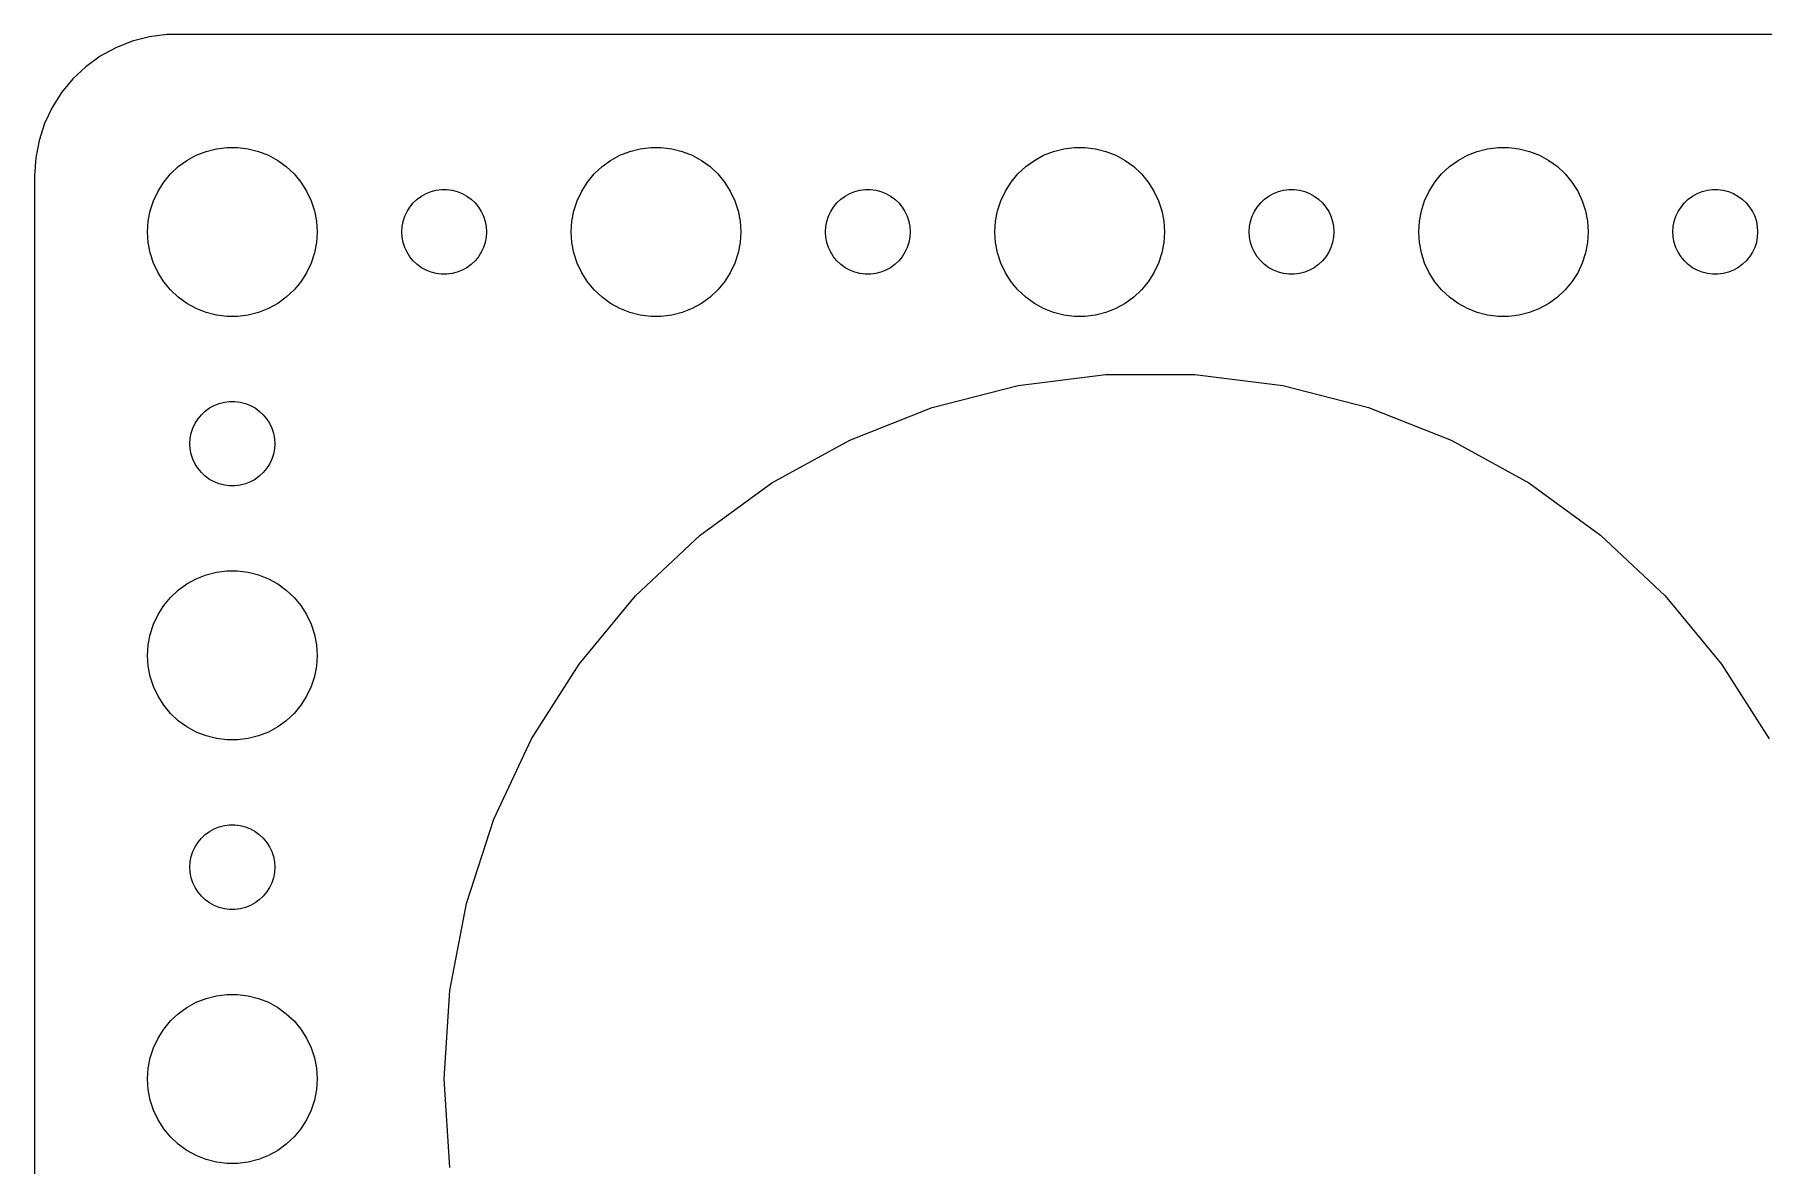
# Model space of a CAD drawing. Header units: metres. Extents: x -150 to 150, y -37 to 37.
# Drawn here: x -149.5 to -88.3, y -3.1 to 37 of the extents above; entities that cross this region are included whole.
import ezdxf

# ---------------------------------------------------------------- set-up
doc = ezdxf.new("R2010")
doc.units = ezdxf.units.M

msp = doc.modelspace()

# ---------------------------------------------------------------- linework, layer by layer
for p, q in [((-146.045, 36.7553), (-146.629, 36.5241)), ((-145.437, 36.9114), (-146.045, 36.7553)), ((-144.814, 36.9901), (-145.437, 36.9114)), ((144.814, 36.9901), (-144.814, 36.9901)), ((-147.179, 36.2216), (-147.687, 35.8526)), ((-146.629, 36.5241), (-147.179, 36.2216)), ((-147.687, 35.8526), (-148.145, 35.4227)), ((-148.545, 34.9389), (-148.882, 34.4088)), ((-148.145, 35.4227), (-148.545, 34.9389)), ((-148.882, 34.4088), (-149.149, 33.8406)), ((-149.149, 33.8406), (-149.343, 33.2434)), ((-149.343, 33.2434), (-149.461, 32.6267)), ((-149.461, 32.6267), (-149.5, 32)), ((-144.412, 32.3115), (-144.107, 32.533)), ((-144.107, 32.533), (-143.777, 32.7145)), ((-143.777, 32.7145), (-143.427, 32.8532)), ((-143.427, 32.8532), (-143.062, 32.9469)), ((-143.062, 32.9469), (-142.688, 32.9941)), ((-142.688, 32.9941), (-142.312, 32.9941)), ((-142.312, 32.9941), (-141.938, 32.9469)), ((-141.938, 32.9469), (-141.573, 32.8532)), ((-141.573, 32.8532), (-141.223, 32.7145)), ((-141.223, 32.7145), (-140.893, 32.533)), ((-140.893, 32.533), (-140.588, 32.3115)), ((-129.412, 32.3115), (-129.107, 32.533)), ((-129.107, 32.533), (-128.777, 32.7145)), ((-128.777, 32.7145), (-128.427, 32.8532)), ((-128.427, 32.8532), (-128.062, 32.9469)), ((-128.062, 32.9469), (-127.688, 32.9941)), ((-127.688, 32.9941), (-127.312, 32.9941)), ((-127.312, 32.9941), (-126.938, 32.9469)), ((-126.938, 32.9469), (-126.573, 32.8532)), ((-126.573, 32.8532), (-126.223, 32.7145)), ((-126.223, 32.7145), (-125.893, 32.533)), ((-125.893, 32.533), (-125.588, 32.3115)), ((-114.412, 32.3115), (-114.107, 32.533)), ((-114.107, 32.533), (-113.777, 32.7145)), ((-113.777, 32.7145), (-113.427, 32.8532)), ((-113.427, 32.8532), (-113.062, 32.9469)), ((-113.062, 32.9469), (-112.688, 32.9941)), ((-112.688, 32.9941), (-112.312, 32.9941)), ((-112.312, 32.9941), (-111.938, 32.9469)), ((-111.938, 32.9469), (-111.573, 32.8532)), ((-111.573, 32.8532), (-111.223, 32.7145)), ((-111.223, 32.7145), (-110.893, 32.533)), ((-110.893, 32.533), (-110.588, 32.3115)), ((-99.4123, 32.3115), (-99.1075, 32.533)), ((-99.1075, 32.533), (-98.7773, 32.7145)), ((-98.7773, 32.7145), (-98.427, 32.8532)), ((-98.427, 32.8532), (-98.0621, 32.9469)), ((-98.0621, 32.9469), (-97.6884, 32.9941)), ((-97.6884, 32.9941), (-97.3116, 32.9941)), ((-97.3116, 32.9941), (-96.9379, 32.9469)), ((-96.9379, 32.9469), (-96.573, 32.8532)), ((-96.573, 32.8532), (-96.2227, 32.7145)), ((-96.2227, 32.7145), (-95.8925, 32.533)), ((-95.8925, 32.533), (-95.5877, 32.3115)), ((-149.5, 32), (-149.5, -32)), ((-144.927, 31.7634), (-144.687, 32.0536)), ((-144.687, 32.0536), (-144.412, 32.3115)), ((-140.588, 32.3115), (-140.313, 32.0536)), ((-140.313, 32.0536), (-140.073, 31.7634)), ((-129.927, 31.7634), (-129.687, 32.0536)), ((-129.687, 32.0536), (-129.412, 32.3115)), ((-125.588, 32.3115), (-125.313, 32.0536)), ((-125.313, 32.0536), (-125.073, 31.7634)), ((-114.927, 31.7634), (-114.687, 32.0536)), ((-114.687, 32.0536), (-114.412, 32.3115)), ((-110.588, 32.3115), (-110.313, 32.0536)), ((-110.313, 32.0536), (-110.073, 31.7634)), ((-99.927, 31.7634), (-99.6869, 32.0536)), ((-99.6869, 32.0536), (-99.4123, 32.3115)), ((-95.5877, 32.3115), (-95.3131, 32.0536)), ((-95.3131, 32.0536), (-95.073, 31.7634)), ((-145.289, 31.1044), (-145.129, 31.4453)), ((-145.129, 31.4453), (-144.927, 31.7634)), ((-140.073, 31.7634), (-139.871, 31.4453)), ((-139.871, 31.4453), (-139.711, 31.1044)), ((-135.956, 31.1558), (-135.804, 31.2665)), ((-135.804, 31.2665), (-135.639, 31.3572)), ((-135.639, 31.3572), (-135.464, 31.4266)), ((-135.464, 31.4266), (-135.281, 31.4734)), ((-135.281, 31.4734), (-135.094, 31.497)), ((-135.094, 31.497), (-134.906, 31.497)), ((-134.906, 31.497), (-134.719, 31.4734)), ((-134.719, 31.4734), (-134.536, 31.4266)), ((-134.536, 31.4266), (-134.361, 31.3572)), ((-134.361, 31.3572), (-134.196, 31.2665)), ((-134.196, 31.2665), (-134.044, 31.1558)), ((-130.289, 31.1044), (-130.129, 31.4453)), ((-130.129, 31.4453), (-129.927, 31.7634)), ((-125.073, 31.7634), (-124.871, 31.4453)), ((-124.871, 31.4453), (-124.711, 31.1044)), ((-120.956, 31.1558), (-120.804, 31.2665)), ((-120.804, 31.2665), (-120.639, 31.3572)), ((-120.639, 31.3572), (-120.464, 31.4266)), ((-120.464, 31.4266), (-120.281, 31.4734)), ((-120.281, 31.4734), (-120.094, 31.497)), ((-120.094, 31.497), (-119.906, 31.497)), ((-119.906, 31.497), (-119.719, 31.4734)), ((-119.719, 31.4734), (-119.536, 31.4266)), ((-119.536, 31.4266), (-119.361, 31.3572)), ((-119.361, 31.3572), (-119.196, 31.2665)), ((-119.196, 31.2665), (-119.044, 31.1558)), ((-115.289, 31.1044), (-115.129, 31.4453)), ((-115.129, 31.4453), (-114.927, 31.7634)), ((-110.073, 31.7634), (-109.871, 31.4453)), ((-109.871, 31.4453), (-109.711, 31.1044)), ((-105.956, 31.1558), (-105.804, 31.2665)), ((-105.804, 31.2665), (-105.639, 31.3572)), ((-105.639, 31.3572), (-105.464, 31.4266)), ((-105.464, 31.4266), (-105.281, 31.4734)), ((-105.281, 31.4734), (-105.094, 31.497)), ((-105.094, 31.497), (-104.906, 31.497)), ((-104.906, 31.497), (-104.719, 31.4734)), ((-104.719, 31.4734), (-104.536, 31.4266)), ((-104.536, 31.4266), (-104.361, 31.3572)), ((-104.361, 31.3572), (-104.196, 31.2665)), ((-104.196, 31.2665), (-104.044, 31.1558)), ((-100.289, 31.1044), (-100.129, 31.4453)), ((-100.129, 31.4453), (-99.927, 31.7634)), ((-95.073, 31.7634), (-94.8711, 31.4453)), ((-94.8711, 31.4453), (-94.7107, 31.1044)), ((-90.9561, 31.1558), (-90.8037, 31.2665)), ((-90.8037, 31.2665), (-90.6387, 31.3572)), ((-90.6387, 31.3572), (-90.4635, 31.4266)), ((-90.4635, 31.4266), (-90.2811, 31.4734)), ((-90.2811, 31.4734), (-90.0942, 31.497)), ((-90.0942, 31.497), (-89.9058, 31.497)), ((-89.9058, 31.497), (-89.7189, 31.4734)), ((-89.7189, 31.4734), (-89.5365, 31.4266)), ((-89.5365, 31.4266), (-89.3613, 31.3572)), ((-89.3613, 31.3572), (-89.1963, 31.2665)), ((-89.1963, 31.2665), (-89.0439, 31.1558)), ((-145.476, 30.376), (-145.406, 30.7461)), ((-145.406, 30.7461), (-145.289, 31.1044)), ((-139.711, 31.1044), (-139.594, 30.7461)), ((-139.594, 30.7461), (-139.524, 30.376)), ((-136.395, 30.5522), (-136.314, 30.7226)), ((-136.314, 30.7226), (-136.214, 30.8817)), ((-136.214, 30.8817), (-136.093, 31.0268)), ((-136.093, 31.0268), (-135.956, 31.1558)), ((-134.044, 31.1558), (-133.907, 31.0268)), ((-133.907, 31.0268), (-133.786, 30.8817)), ((-133.786, 30.8817), (-133.686, 30.7226)), ((-133.686, 30.7226), (-133.605, 30.5522)), ((-130.476, 30.376), (-130.406, 30.7461)), ((-130.406, 30.7461), (-130.289, 31.1044)), ((-124.711, 31.1044), (-124.594, 30.7461)), ((-124.594, 30.7461), (-124.524, 30.376)), ((-121.395, 30.5522), (-121.314, 30.7226)), ((-121.314, 30.7226), (-121.214, 30.8817)), ((-121.214, 30.8817), (-121.093, 31.0268)), ((-121.093, 31.0268), (-120.956, 31.1558)), ((-119.044, 31.1558), (-118.907, 31.0268)), ((-118.907, 31.0268), (-118.786, 30.8817)), ((-118.786, 30.8817), (-118.686, 30.7226)), ((-118.686, 30.7226), (-118.605, 30.5522)), ((-115.476, 30.376), (-115.406, 30.7461)), ((-115.406, 30.7461), (-115.289, 31.1044)), ((-109.711, 31.1044), (-109.594, 30.7461)), ((-109.594, 30.7461), (-109.524, 30.376)), ((-106.395, 30.5522), (-106.314, 30.7226)), ((-106.314, 30.7226), (-106.214, 30.8817)), ((-106.214, 30.8817), (-106.093, 31.0268)), ((-106.093, 31.0268), (-105.956, 31.1558)), ((-104.044, 31.1558), (-103.907, 31.0268)), ((-103.907, 31.0268), (-103.786, 30.8817)), ((-103.786, 30.8817), (-103.686, 30.7226)), ((-103.686, 30.7226), (-103.605, 30.5522)), ((-100.476, 30.376), (-100.406, 30.7461)), ((-100.406, 30.7461), (-100.289, 31.1044)), ((-94.7107, 31.1044), (-94.5943, 30.7461)), ((-94.5943, 30.7461), (-94.5237, 30.376)), ((-91.3947, 30.5522), (-91.3145, 30.7226)), ((-91.3145, 30.7226), (-91.2135, 30.8817)), ((-91.2135, 30.8817), (-91.0934, 31.0268)), ((-91.0934, 31.0268), (-90.9561, 31.1558)), ((-89.0439, 31.1558), (-88.9065, 31.0268)), ((-88.9065, 31.0268), (-88.7865, 30.8817)), ((-88.7865, 30.8817), (-88.6855, 30.7226)), ((-88.6855, 30.7226), (-88.6053, 30.5522)), ((-145.5, 30), (-145.476, 30.376)), ((-145.476, 29.624), (-145.5, 30)), ((-139.524, 30.376), (-139.5, 30)), ((-139.5, 30), (-139.524, 29.624)), ((-136.5, 30), (-136.488, 30.188)), ((-136.488, 29.812), (-136.5, 30)), ((-136.488, 30.188), (-136.453, 30.373)), ((-136.453, 30.373), (-136.395, 30.5522)), ((-133.605, 30.5522), (-133.547, 30.373)), ((-133.547, 30.373), (-133.512, 30.188)), ((-133.512, 30.188), (-133.5, 30)), ((-133.5, 30), (-133.512, 29.812)), ((-130.5, 30), (-130.476, 30.376)), ((-130.476, 29.624), (-130.5, 30)), ((-124.524, 30.376), (-124.5, 30)), ((-124.5, 30), (-124.524, 29.624)), ((-121.5, 30), (-121.488, 30.188)), ((-121.488, 29.812), (-121.5, 30)), ((-121.488, 30.188), (-121.453, 30.373)), ((-121.453, 30.373), (-121.395, 30.5522)), ((-118.605, 30.5522), (-118.547, 30.373)), ((-118.547, 30.373), (-118.512, 30.188)), ((-118.512, 30.188), (-118.5, 30)), ((-118.5, 30), (-118.512, 29.812)), ((-115.5, 30), (-115.476, 30.376)), ((-115.476, 29.624), (-115.5, 30)), ((-109.524, 30.376), (-109.5, 30)), ((-109.5, 30), (-109.524, 29.624)), ((-106.5, 30), (-106.488, 30.188)), ((-106.488, 29.812), (-106.5, 30)), ((-106.488, 30.188), (-106.453, 30.373)), ((-106.453, 30.373), (-106.395, 30.5522)), ((-103.605, 30.5522), (-103.547, 30.373)), ((-103.547, 30.373), (-103.512, 30.188)), ((-103.512, 30.188), (-103.5, 30)), ((-103.5, 30), (-103.512, 29.812)), ((-100.5, 30), (-100.476, 30.376)), ((-100.476, 29.624), (-100.5, 30)), ((-94.5237, 30.376), (-94.5, 30)), ((-94.5, 30), (-94.5237, 29.624)), ((-91.5, 30), (-91.4882, 30.188)), ((-91.4882, 29.812), (-91.5, 30)), ((-91.4882, 30.188), (-91.4529, 30.373)), ((-91.4529, 30.373), (-91.3947, 30.5522)), ((-88.6053, 30.5522), (-88.5471, 30.373)), ((-88.5471, 30.373), (-88.5118, 30.188)), ((-88.5118, 30.188), (-88.5, 30)), ((-88.5, 30), (-88.5118, 29.812)), ((-145.406, 29.2539), (-145.476, 29.624)), ((-139.524, 29.624), (-139.594, 29.2539)), ((-136.453, 29.627), (-136.488, 29.812)), ((-136.395, 29.4478), (-136.453, 29.627)), ((-136.314, 29.2774), (-136.395, 29.4478)), ((-133.605, 29.4478), (-133.686, 29.2774)), ((-133.547, 29.627), (-133.605, 29.4478)), ((-133.512, 29.812), (-133.547, 29.627)), ((-130.406, 29.2539), (-130.476, 29.624)), ((-124.524, 29.624), (-124.594, 29.2539)), ((-121.453, 29.627), (-121.488, 29.812)), ((-121.395, 29.4478), (-121.453, 29.627)), ((-121.314, 29.2774), (-121.395, 29.4478)), ((-118.605, 29.4478), (-118.686, 29.2774)), ((-118.547, 29.627), (-118.605, 29.4478)), ((-118.512, 29.812), (-118.547, 29.627)), ((-115.406, 29.2539), (-115.476, 29.624)), ((-109.524, 29.624), (-109.594, 29.2539)), ((-106.453, 29.627), (-106.488, 29.812)), ((-106.395, 29.4478), (-106.453, 29.627)), ((-106.314, 29.2774), (-106.395, 29.4478)), ((-103.605, 29.4478), (-103.686, 29.2774)), ((-103.547, 29.627), (-103.605, 29.4478)), ((-103.512, 29.812), (-103.547, 29.627)), ((-100.406, 29.2539), (-100.476, 29.624)), ((-94.5237, 29.624), (-94.5943, 29.2539)), ((-91.4529, 29.627), (-91.4882, 29.812)), ((-91.3947, 29.4478), (-91.4529, 29.627)), ((-91.3145, 29.2774), (-91.3947, 29.4478)), ((-88.6053, 29.4478), (-88.6855, 29.2774)), ((-88.5471, 29.627), (-88.6053, 29.4478)), ((-88.5118, 29.812), (-88.5471, 29.627)), ((-145.289, 28.8956), (-145.406, 29.2539)), ((-145.129, 28.5547), (-145.289, 28.8956)), ((-139.711, 28.8956), (-139.871, 28.5547)), ((-139.594, 29.2539), (-139.711, 28.8956)), ((-136.214, 29.1183), (-136.314, 29.2774)), ((-136.093, 28.9732), (-136.214, 29.1183)), ((-135.956, 28.8442), (-136.093, 28.9732)), ((-135.804, 28.7335), (-135.956, 28.8442)), ((-134.044, 28.8442), (-134.196, 28.7335)), ((-133.907, 28.9732), (-134.044, 28.8442)), ((-133.786, 29.1183), (-133.907, 28.9732)), ((-133.686, 29.2774), (-133.786, 29.1183)), ((-130.289, 28.8956), (-130.406, 29.2539)), ((-130.129, 28.5547), (-130.289, 28.8956)), ((-124.711, 28.8956), (-124.871, 28.5547)), ((-124.594, 29.2539), (-124.711, 28.8956)), ((-121.214, 29.1183), (-121.314, 29.2774)), ((-121.093, 28.9732), (-121.214, 29.1183)), ((-120.956, 28.8442), (-121.093, 28.9732)), ((-120.804, 28.7335), (-120.956, 28.8442)), ((-119.044, 28.8442), (-119.196, 28.7335)), ((-118.907, 28.9732), (-119.044, 28.8442)), ((-118.786, 29.1183), (-118.907, 28.9732)), ((-118.686, 29.2774), (-118.786, 29.1183)), ((-115.289, 28.8956), (-115.406, 29.2539)), ((-115.129, 28.5547), (-115.289, 28.8956)), ((-109.711, 28.8956), (-109.871, 28.5547)), ((-109.594, 29.2539), (-109.711, 28.8956)), ((-106.214, 29.1183), (-106.314, 29.2774)), ((-106.093, 28.9732), (-106.214, 29.1183)), ((-105.956, 28.8442), (-106.093, 28.9732)), ((-105.804, 28.7335), (-105.956, 28.8442)), ((-104.044, 28.8442), (-104.196, 28.7335)), ((-103.907, 28.9732), (-104.044, 28.8442)), ((-103.786, 29.1183), (-103.907, 28.9732)), ((-103.686, 29.2774), (-103.786, 29.1183)), ((-100.289, 28.8956), (-100.406, 29.2539)), ((-100.129, 28.5547), (-100.289, 28.8956)), ((-94.7107, 28.8956), (-94.8711, 28.5547)), ((-94.5943, 29.2539), (-94.7107, 28.8956)), ((-91.2135, 29.1183), (-91.3145, 29.2774)), ((-91.0934, 28.9732), (-91.2135, 29.1183)), ((-90.9561, 28.8442), (-91.0934, 28.9732)), ((-90.8037, 28.7335), (-90.9561, 28.8442)), ((-89.0439, 28.8442), (-89.1963, 28.7335)), ((-88.9065, 28.9732), (-89.0439, 28.8442)), ((-88.7865, 29.1183), (-88.9065, 28.9732)), ((-88.6855, 29.2774), (-88.7865, 29.1183)), ((-144.927, 28.2366), (-145.129, 28.5547)), ((-144.687, 27.9464), (-144.927, 28.2366)), ((-140.073, 28.2366), (-140.313, 27.9464)), ((-139.871, 28.5547), (-140.073, 28.2366)), ((-135.639, 28.6427), (-135.804, 28.7335)), ((-135.464, 28.5734), (-135.639, 28.6427)), ((-135.281, 28.5266), (-135.464, 28.5734)), ((-135.094, 28.503), (-135.281, 28.5266)), ((-134.906, 28.503), (-135.094, 28.503)), ((-134.719, 28.5266), (-134.906, 28.503)), ((-134.536, 28.5734), (-134.719, 28.5266)), ((-134.361, 28.6427), (-134.536, 28.5734)), ((-134.196, 28.7335), (-134.361, 28.6427)), ((-129.927, 28.2366), (-130.129, 28.5547)), ((-129.687, 27.9464), (-129.927, 28.2366)), ((-125.073, 28.2366), (-125.313, 27.9464)), ((-124.871, 28.5547), (-125.073, 28.2366)), ((-120.639, 28.6427), (-120.804, 28.7335)), ((-120.464, 28.5734), (-120.639, 28.6427)), ((-120.281, 28.5266), (-120.464, 28.5734)), ((-120.094, 28.503), (-120.281, 28.5266)), ((-119.906, 28.503), (-120.094, 28.503)), ((-119.719, 28.5266), (-119.906, 28.503)), ((-119.536, 28.5734), (-119.719, 28.5266)), ((-119.361, 28.6427), (-119.536, 28.5734)), ((-119.196, 28.7335), (-119.361, 28.6427)), ((-114.927, 28.2366), (-115.129, 28.5547)), ((-114.687, 27.9464), (-114.927, 28.2366)), ((-110.073, 28.2366), (-110.313, 27.9464)), ((-109.871, 28.5547), (-110.073, 28.2366)), ((-105.639, 28.6427), (-105.804, 28.7335)), ((-105.464, 28.5734), (-105.639, 28.6427)), ((-105.281, 28.5266), (-105.464, 28.5734)), ((-105.094, 28.503), (-105.281, 28.5266)), ((-104.906, 28.503), (-105.094, 28.503)), ((-104.719, 28.5266), (-104.906, 28.503)), ((-104.536, 28.5734), (-104.719, 28.5266)), ((-104.361, 28.6427), (-104.536, 28.5734)), ((-104.196, 28.7335), (-104.361, 28.6427)), ((-99.927, 28.2366), (-100.129, 28.5547)), ((-99.6869, 27.9464), (-99.927, 28.2366)), ((-95.073, 28.2366), (-95.3131, 27.9464)), ((-94.8711, 28.5547), (-95.073, 28.2366)), ((-90.6387, 28.6427), (-90.8037, 28.7335)), ((-90.4635, 28.5734), (-90.6387, 28.6427)), ((-90.2811, 28.5266), (-90.4635, 28.5734)), ((-90.0942, 28.503), (-90.2811, 28.5266)), ((-89.9058, 28.503), (-90.0942, 28.503)), ((-89.7189, 28.5266), (-89.9058, 28.503)), ((-89.5365, 28.5734), (-89.7189, 28.5266)), ((-89.3613, 28.6427), (-89.5365, 28.5734)), ((-89.1963, 28.7335), (-89.3613, 28.6427)), ((-144.412, 27.6884), (-144.687, 27.9464)), ((-144.107, 27.467), (-144.412, 27.6884)), ((-140.588, 27.6884), (-140.893, 27.467)), ((-140.313, 27.9464), (-140.588, 27.6884)), ((-129.412, 27.6884), (-129.687, 27.9464)), ((-129.107, 27.467), (-129.412, 27.6884)), ((-125.588, 27.6884), (-125.893, 27.467)), ((-125.313, 27.9464), (-125.588, 27.6884)), ((-114.412, 27.6884), (-114.687, 27.9464)), ((-114.107, 27.467), (-114.412, 27.6884)), ((-110.588, 27.6884), (-110.893, 27.467)), ((-110.313, 27.9464), (-110.588, 27.6884)), ((-99.4123, 27.6884), (-99.6869, 27.9464)), ((-99.1075, 27.467), (-99.4123, 27.6884)), ((-95.5877, 27.6884), (-95.8925, 27.467)), ((-95.3131, 27.9464), (-95.5877, 27.6884)), ((-143.777, 27.2855), (-144.107, 27.467)), ((-143.427, 27.1468), (-143.777, 27.2855)), ((-143.062, 27.0531), (-143.427, 27.1468)), ((-142.688, 27.0059), (-143.062, 27.0531)), ((-142.312, 27.0059), (-142.688, 27.0059)), ((-141.938, 27.0531), (-142.312, 27.0059)), ((-141.573, 27.1468), (-141.938, 27.0531)), ((-141.223, 27.2855), (-141.573, 27.1468)), ((-140.893, 27.467), (-141.223, 27.2855)), ((-128.777, 27.2855), (-129.107, 27.467)), ((-128.427, 27.1468), (-128.777, 27.2855)), ((-128.062, 27.0531), (-128.427, 27.1468)), ((-127.688, 27.0059), (-128.062, 27.0531)), ((-127.312, 27.0059), (-127.688, 27.0059)), ((-126.938, 27.0531), (-127.312, 27.0059)), ((-126.573, 27.1468), (-126.938, 27.0531)), ((-126.223, 27.2855), (-126.573, 27.1468)), ((-125.893, 27.467), (-126.223, 27.2855)), ((-113.777, 27.2855), (-114.107, 27.467)), ((-113.427, 27.1468), (-113.777, 27.2855)), ((-113.062, 27.0531), (-113.427, 27.1468)), ((-112.688, 27.0059), (-113.062, 27.0531)), ((-112.312, 27.0059), (-112.688, 27.0059)), ((-111.938, 27.0531), (-112.312, 27.0059)), ((-111.573, 27.1468), (-111.938, 27.0531)), ((-111.223, 27.2855), (-111.573, 27.1468)), ((-110.893, 27.467), (-111.223, 27.2855)), ((-98.7773, 27.2855), (-99.1075, 27.467)), ((-98.427, 27.1468), (-98.7773, 27.2855)), ((-98.0621, 27.0531), (-98.427, 27.1468)), ((-97.6884, 27.0059), (-98.0621, 27.0531)), ((-97.3116, 27.0059), (-97.6884, 27.0059)), ((-96.9379, 27.0531), (-97.3116, 27.0059)), ((-96.573, 27.1468), (-96.9379, 27.0531)), ((-96.2227, 27.2855), (-96.573, 27.1468)), ((-95.8925, 27.467), (-96.2227, 27.2855)), ((-117.725, 23.7764), (-114.685, 24.5572)), ((-114.685, 24.5572), (-111.57, 24.9507)), ((-111.57, 24.9507), (-108.43, 24.9507)), ((-108.43, 24.9507), (-105.315, 24.5572)), ((-105.315, 24.5572), (-102.275, 23.7764)), ((-143.139, 23.8572), (-142.964, 23.9266)), ((-142.964, 23.9266), (-142.781, 23.9734)), ((-142.781, 23.9734), (-142.594, 23.997)), ((-142.594, 23.997), (-142.406, 23.997)), ((-142.406, 23.997), (-142.219, 23.9734)), ((-142.219, 23.9734), (-142.036, 23.9266)), ((-142.036, 23.9266), (-141.861, 23.8572)), ((-143.814, 23.2226), (-143.714, 23.3817)), ((-143.714, 23.3817), (-143.593, 23.5268)), ((-143.593, 23.5268), (-143.456, 23.6558)), ((-143.456, 23.6558), (-143.304, 23.7665)), ((-143.304, 23.7665), (-143.139, 23.8572)), ((-141.861, 23.8572), (-141.696, 23.7665)), ((-141.696, 23.7665), (-141.544, 23.6558)), ((-141.544, 23.6558), (-141.407, 23.5268)), ((-141.407, 23.5268), (-141.286, 23.3817)), ((-141.286, 23.3817), (-141.186, 23.2226)), ((-120.644, 22.6207), (-117.725, 23.7764)), ((-102.275, 23.7764), (-99.3555, 22.6207)), ((-144, 22.5), (-143.988, 22.688)), ((-143.988, 22.688), (-143.953, 22.873)), ((-143.953, 22.873), (-143.895, 23.0522)), ((-143.895, 23.0522), (-143.814, 23.2226)), ((-141.186, 23.2226), (-141.105, 23.0522)), ((-141.105, 23.0522), (-141.047, 22.873)), ((-141.047, 22.873), (-141.012, 22.688)), ((-141.012, 22.688), (-141, 22.5)), ((-143.988, 22.312), (-144, 22.5)), ((-143.953, 22.127), (-143.988, 22.312)), ((-143.895, 21.9478), (-143.953, 22.127)), ((-141.047, 22.127), (-141.105, 21.9478)), ((-141.012, 22.312), (-141.047, 22.127)), ((-141, 22.5), (-141.012, 22.312)), ((-123.396, 21.1082), (-120.644, 22.6207)), ((-99.3555, 22.6207), (-96.6043, 21.1082)), ((-143.814, 21.7774), (-143.895, 21.9478)), ((-143.714, 21.6183), (-143.814, 21.7774)), ((-143.593, 21.4732), (-143.714, 21.6183)), ((-143.456, 21.3442), (-143.593, 21.4732)), ((-141.407, 21.4732), (-141.544, 21.3442)), ((-141.286, 21.6183), (-141.407, 21.4732)), ((-141.186, 21.7774), (-141.286, 21.6183)), ((-141.105, 21.9478), (-141.186, 21.7774)), ((-143.304, 21.2335), (-143.456, 21.3442)), ((-143.139, 21.1427), (-143.304, 21.2335)), ((-142.964, 21.0734), (-143.139, 21.1427)), ((-142.781, 21.0266), (-142.964, 21.0734)), ((-142.594, 21.003), (-142.781, 21.0266)), ((-142.406, 21.003), (-142.594, 21.003)), ((-142.219, 21.0266), (-142.406, 21.003)), ((-142.036, 21.0734), (-142.219, 21.0266)), ((-141.861, 21.1427), (-142.036, 21.0734)), ((-141.696, 21.2335), (-141.861, 21.1427)), ((-141.544, 21.3442), (-141.696, 21.2335)), ((-125.936, 19.2628), (-123.396, 21.1082)), ((-96.6043, 21.1082), (-94.0644, 19.2628)), ((-128.224, 17.1137), (-125.936, 19.2628)), ((-94.0644, 19.2628), (-91.7758, 17.1137)), ((-143.777, 17.7145), (-143.427, 17.8532)), ((-143.427, 17.8532), (-143.062, 17.9469)), ((-143.062, 17.9469), (-142.688, 17.9941)), ((-142.688, 17.9941), (-142.312, 17.9941)), ((-142.312, 17.9941), (-141.938, 17.9469)), ((-141.938, 17.9469), (-141.573, 17.8532)), ((-141.573, 17.8532), (-141.223, 17.7145)), ((-144.687, 17.0536), (-144.412, 17.3115)), ((-144.412, 17.3115), (-144.107, 17.533)), ((-144.107, 17.533), (-143.777, 17.7145)), ((-141.223, 17.7145), (-140.893, 17.533)), ((-140.893, 17.533), (-140.588, 17.3115)), ((-140.588, 17.3115), (-140.313, 17.0536)), ((-145.129, 16.4453), (-144.927, 16.7634)), ((-144.927, 16.7634), (-144.687, 17.0536)), ((-140.313, 17.0536), (-140.073, 16.7634)), ((-140.073, 16.7634), (-139.871, 16.4453)), ((-130.225, 14.6946), (-128.224, 17.1137)), ((-91.7758, 17.1137), (-89.7746, 14.6946)), ((-145.406, 15.7461), (-145.289, 16.1044)), ((-145.289, 16.1044), (-145.129, 16.4453)), ((-139.871, 16.4453), (-139.711, 16.1044)), ((-139.711, 16.1044), (-139.594, 15.7461)), ((-145.5, 15), (-145.476, 15.376)), ((-145.476, 15.376), (-145.406, 15.7461)), ((-139.594, 15.7461), (-139.524, 15.376)), ((-139.524, 15.376), (-139.5, 15)), ((-145.476, 14.624), (-145.5, 15)), ((-139.5, 15), (-139.524, 14.624)), ((-131.908, 12.0438), (-130.225, 14.6946)), ((-89.7746, 14.6946), (-88.0923, 12.0438)), ((-145.406, 14.2539), (-145.476, 14.624)), ((-145.289, 13.8956), (-145.406, 14.2539)), ((-139.594, 14.2539), (-139.711, 13.8956)), ((-139.524, 14.624), (-139.594, 14.2539)), ((-145.129, 13.5547), (-145.289, 13.8956)), ((-144.927, 13.2366), (-145.129, 13.5547)), ((-139.871, 13.5547), (-140.073, 13.2366)), ((-139.711, 13.8956), (-139.871, 13.5547)), ((-144.687, 12.9464), (-144.927, 13.2366)), ((-144.412, 12.6884), (-144.687, 12.9464)), ((-140.313, 12.9464), (-140.588, 12.6884)), ((-140.073, 13.2366), (-140.313, 12.9464)), ((-144.107, 12.467), (-144.412, 12.6884)), ((-143.777, 12.2855), (-144.107, 12.467)), ((-143.427, 12.1468), (-143.777, 12.2855)), ((-141.223, 12.2855), (-141.573, 12.1468)), ((-140.893, 12.467), (-141.223, 12.2855)), ((-140.588, 12.6884), (-140.893, 12.467)), ((-143.062, 12.0531), (-143.427, 12.1468)), ((-142.688, 12.0059), (-143.062, 12.0531)), ((-142.312, 12.0059), (-142.688, 12.0059)), ((-141.938, 12.0531), (-142.312, 12.0059)), ((-141.573, 12.1468), (-141.938, 12.0531)), ((-133.244, 9.20311), (-131.908, 12.0438)), ((-134.215, 6.21724), (-133.244, 9.20311)), ((-143.593, 8.52681), (-143.456, 8.65576)), ((-143.456, 8.65576), (-143.304, 8.76648)), ((-143.304, 8.76648), (-143.139, 8.85724)), ((-143.139, 8.85724), (-142.964, 8.92657)), ((-142.964, 8.92657), (-142.781, 8.97342)), ((-142.781, 8.97342), (-142.594, 8.99704)), ((-142.594, 8.99704), (-142.406, 8.99704)), ((-142.406, 8.99704), (-142.219, 8.97342)), ((-142.219, 8.97342), (-142.036, 8.92657)), ((-142.036, 8.92657), (-141.861, 8.85724)), ((-141.861, 8.85724), (-141.696, 8.76648)), ((-141.696, 8.76648), (-141.544, 8.65576)), ((-141.544, 8.65576), (-141.407, 8.52681)), ((-143.953, 7.87303), (-143.895, 8.05219)), ((-143.895, 8.05219), (-143.814, 8.22263)), ((-143.814, 8.22263), (-143.714, 8.38167)), ((-143.714, 8.38167), (-143.593, 8.52681)), ((-141.407, 8.52681), (-141.286, 8.38167)), ((-141.286, 8.38167), (-141.186, 8.22263)), ((-141.186, 8.22263), (-141.105, 8.05219)), ((-141.105, 8.05219), (-141.047, 7.87303)), ((-144, 7.5), (-143.988, 7.68799)), ((-143.988, 7.312), (-144, 7.5)), ((-143.988, 7.68799), (-143.953, 7.87303)), ((-141.047, 7.87303), (-141.012, 7.68799)), ((-141.012, 7.68799), (-141, 7.5)), ((-141, 7.5), (-141.012, 7.312)), ((-143.953, 7.12695), (-143.988, 7.312)), ((-143.895, 6.9478), (-143.953, 7.12695)), ((-143.814, 6.77736), (-143.895, 6.9478)), ((-143.714, 6.61832), (-143.814, 6.77736)), ((-141.186, 6.77736), (-141.286, 6.61832)), ((-141.105, 6.9478), (-141.186, 6.77736)), ((-141.047, 7.12695), (-141.105, 6.9478)), ((-141.012, 7.312), (-141.047, 7.12695)), ((-143.593, 6.47318), (-143.714, 6.61832)), ((-143.456, 6.34422), (-143.593, 6.47318)), ((-143.304, 6.23351), (-143.456, 6.34422)), ((-143.139, 6.14275), (-143.304, 6.23351)), ((-142.964, 6.07341), (-143.139, 6.14275)), ((-141.861, 6.14275), (-142.036, 6.07341)), ((-141.696, 6.23351), (-141.861, 6.14275)), ((-141.544, 6.34422), (-141.696, 6.23351)), ((-141.407, 6.47318), (-141.544, 6.34422)), ((-141.286, 6.61832), (-141.407, 6.47318)), ((-134.803, 3.13332), (-134.215, 6.21724)), ((-142.781, 6.02657), (-142.964, 6.07341)), ((-142.594, 6.00294), (-142.781, 6.02657)), ((-142.406, 6.00294), (-142.594, 6.00294)), ((-142.219, 6.02657), (-142.406, 6.00294)), ((-142.036, 6.07341), (-142.219, 6.02657)), ((-135, 0), (-134.803, 3.13332)), ((-144.412, 2.31154), (-144.107, 2.53297)), ((-144.107, 2.53297), (-143.777, 2.71448)), ((-143.777, 2.71448), (-143.427, 2.85316)), ((-143.427, 2.85316), (-143.062, 2.94685)), ((-143.062, 2.94685), (-142.688, 2.99408)), ((-142.688, 2.99408), (-142.312, 2.99408)), ((-142.312, 2.99408), (-141.938, 2.94685)), ((-141.938, 2.94685), (-141.573, 2.85316)), ((-141.573, 2.85316), (-141.223, 2.71448)), ((-141.223, 2.71448), (-140.893, 2.53297)), ((-140.893, 2.53297), (-140.588, 2.31154)), ((-144.927, 1.76335), (-144.687, 2.05363)), ((-144.687, 2.05363), (-144.412, 2.31154)), ((-140.588, 2.31154), (-140.313, 2.05363)), ((-140.313, 2.05363), (-140.073, 1.76335)), ((-145.289, 1.10437), (-145.129, 1.44525)), ((-145.129, 1.44525), (-144.927, 1.76335)), ((-140.073, 1.76335), (-139.871, 1.44525)), ((-139.871, 1.44525), (-139.711, 1.10437)), ((-145.476, 0.37599), (-145.406, 0.74606)), ((-145.406, 0.74606), (-145.289, 1.10437)), ((-139.711, 1.10437), (-139.594, 0.74606)), ((-139.594, 0.74606), (-139.524, 0.37599)), ((-145.5, 0), (-145.476, 0.37599)), ((-145.476, -0.37599), (-145.5, 0)), ((-139.524, 0.37599), (-139.5, 0)), ((-139.5, 0), (-139.524, -0.37599)), ((-134.803, -3.13332), (-135, 0)), ((-145.406, -0.74606), (-145.476, -0.37599)), ((-139.524, -0.37599), (-139.594, -0.74606)), ((-145.289, -1.10437), (-145.406, -0.74606)), ((-145.129, -1.44525), (-145.289, -1.10437)), ((-139.711, -1.10437), (-139.871, -1.44525)), ((-139.594, -0.74606), (-139.711, -1.10437)), ((-144.927, -1.76335), (-145.129, -1.44525)), ((-144.687, -2.05363), (-144.927, -1.76335)), ((-140.073, -1.76335), (-140.313, -2.05363)), ((-139.871, -1.44525), (-140.073, -1.76335)), ((-144.412, -2.31154), (-144.687, -2.05363)), ((-144.107, -2.53297), (-144.412, -2.31154)), ((-140.588, -2.31154), (-140.893, -2.53297)), ((-140.313, -2.05363), (-140.588, -2.31154)), ((-143.777, -2.71448), (-144.107, -2.53297)), ((-143.427, -2.85316), (-143.777, -2.71448)), ((-143.062, -2.94685), (-143.427, -2.85316)), ((-142.688, -2.99408), (-143.062, -2.94685)), ((-142.312, -2.99408), (-142.688, -2.99408)), ((-141.938, -2.94685), (-142.312, -2.99408)), ((-141.573, -2.85316), (-141.938, -2.94685)), ((-141.223, -2.71448), (-141.573, -2.85316)), ((-140.893, -2.53297), (-141.223, -2.71448))]:
    msp.add_line(p, q)

doc.saveas('drawing.dxf')
